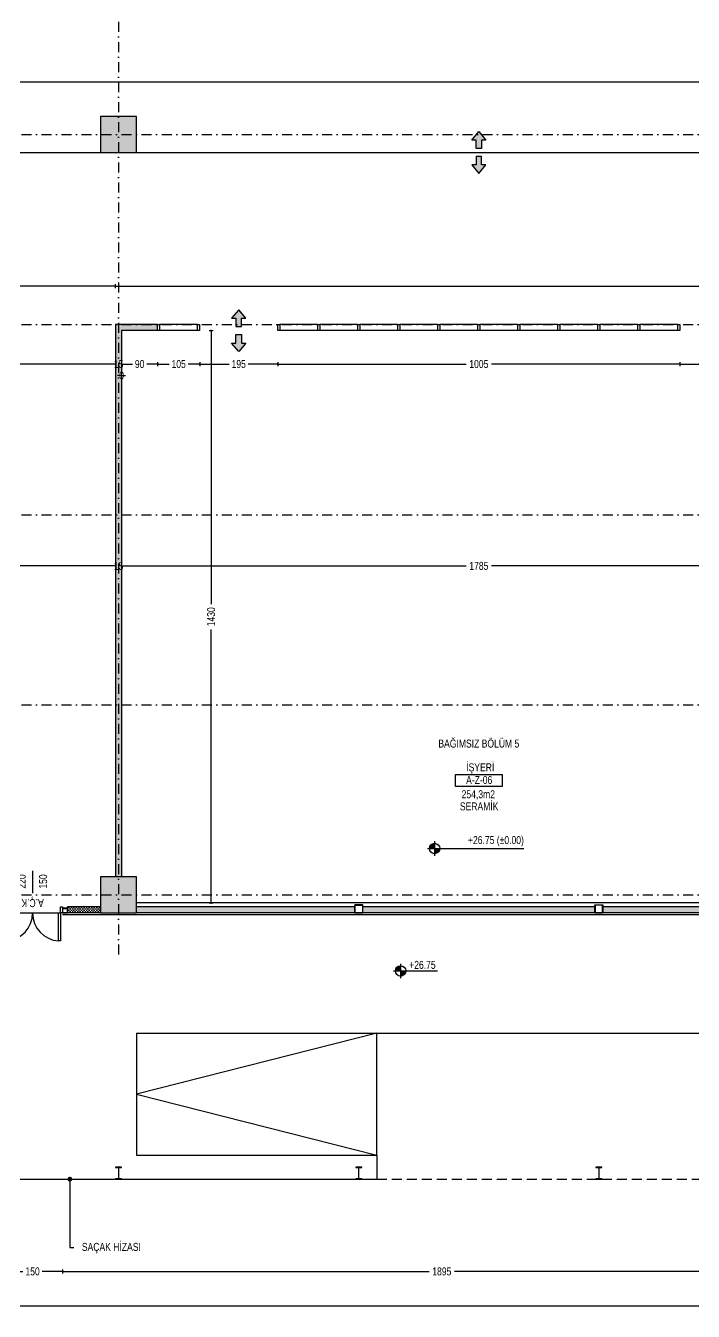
# Model space of a CAD drawing. Header units: centimetres. Extents: x 26569 to 160723, y -3143 to 14565.
# Drawn here: x 57847 to 59515, y 523 to 3735 of the extents above; entities that cross this region are included whole.
import ezdxf
from ezdxf import colors
from ezdxf.entities.mleader import LeaderData, LeaderLine
from ezdxf.enums import TextEntityAlignment as Align
from ezdxf.math import Vec2, Vec3

# ---------------------------------------------------------------- set-up
doc = ezdxf.new("R2010")
doc.units = ezdxf.units.CM
doc.header["$LTSCALE"] = 100
doc.linetypes.add('DASHDOT2', pattern=[0.5, 0.25, -0.125, 0, -0.125])
doc.linetypes.add('HIDDEN2', pattern=[0.1875, 0.125, -0.0625])
for name, color, linetype in [('A-ANNO-DIMS', 187, 'Continuous'), ('A-ANNO-GRID', 155, 'DASHDOT2'), ('A-ANNO-IDEN', 50, 'Continuous'), ('A-ANNO-TEXT', 50, 'Continuous'), ('A-DOOR', 193, 'Continuous'), ('A-ELEV-01', 255, 'Continuous'), ('A-GLAZ-FRME', 12, 'Continuous'), ('A-GLAZ-FULL', 130, 'Continuous'), ('A-GLAZ-SILL', 8, 'Continuous'), ('A-WALL', 134, 'Continuous'), ('A-WALL-HTCH', 8, 'Continuous'), ('A-WALL-INSL', 249, 'Continuous'), ('A-WALL-PLST', 129, 'Continuous'), ('S-CONC', 5, 'Continuous'), ('S-HTCH', 8, 'Continuous'), ('S-STEL', 3, 'Continuous')]:
    doc.layers.add(name, color=color, linetype=linetype)
doc.styles.add('Fields_100', font='act_simplex.shx', dxfattribs={"width": 0.8, "height": 20})
doc.linetypes.add('BATTING', pattern='A,0.00254,-2.54,[134,ltypeshp.shx,S=2.54,R=0,X=-2.54,Y=0],-5.08,[134,ltypeshp.shx,S=2.54,R=180,X=2.54,Y=0],-2.54', length=10.16254)
doc.dimstyles.new('FIELDS_100', dxfattribs={"dimscale": 0, "dimtxt": 20, "dimasz": 5, "dimexe": 5, "dimexo": 5, "dimgap": 5, "dimtad": 0, "dimdec": 0, "dimzin": 0, "dimdsep": 46, "dimtxsty": 'Fields_100', "dimblk": 'DOT', "dimcen": 0.09, "dimclrt": 50, "dimadec": 0, "dimazin": 0, "dimtfac": 1, "dimtdec": 0, "dimtix": 1, "dimtofl": 0, "dimtmove": 1, "dimatfit": 3, "dimfxl": 5, "dimfxlon": 1, "dimtolj": 1, "dimtzin": 0, "dimarcsym": 0})

# ---------------------------------------------------------------- blocks, each defined once
blk = doc.blocks.new('Mahal kutusu_100')
at = {"color": 0}
blk.add_lwpolyline([(-58, 30), (58, 30), (58, 0), (-58, 0)], close=True, dxfattribs=at)
at = {"color": 0, "style": 'Fields_100', "width": 0.8}
for tag, p in [('MAHAL', (3.6, 37.9)), ('KOD', (0.9, 6.2)), ('ALAN', (-1.3, -29.4)), ('KAPLAMA', (0.8, -59.7))]:
    blk.add_attdef(tag, text='', height=20, dxfattribs=at).set_placement(p, align=Align.CENTER)
blk = doc.blocks.new('_Dot')
at = {"color": 0, "linetype": 'ByBlock', "lineweight": -2}
blk.add_line((-0.5, 0), (-1, 0), dxfattribs=at)
at = {"color": 0, "linetype": 'ByBlock', "const_width": 0.5}
blk.add_lwpolyline([(-0.25, 0, 1), (0.25, 0, 1)], format="xyb", close=True, dxfattribs=at)
blk = doc.blocks.new('*D383')
at = {"layer": 'A-ANNO-DIMS', "color": 0, "lineweight": -2, "transparency": 16777216}
for p, q in [((58082, 2861.3), (58077, 2861.3)), ((58087, 2866.3), (58087, 2856.3)), ((58087, 2866.3), (58087, 2856.3)), ((58092, 2861.3), (58097, 2861.3))]:
    blk.add_line(p, q, dxfattribs=at)
at = {"layer": 'DEFPOINTS', "color": 0, "transparency": 16777216}
for p in [(58087, 2973.6), (58087, 2973.6), (58087, 2861.3)]:
    blk.add_point(p, dxfattribs=at)
at = {"layer": 'A-ANNO-DIMS', "color": 0, "lineweight": -2, "transparency": 16777216, "xscale": 5, "yscale": 5, "zscale": 5}
blk.add_blockref('_Dot', (58087, 2861.3), dxfattribs=at)
at = {"layer": 'A-ANNO-DIMS', "color": 0, "lineweight": -2, "transparency": 16777216, "xscale": 5, "yscale": 5, "zscale": 5, "rotation": 180}
blk.add_blockref('_Dot', (58087, 2861.3), dxfattribs=at)
at = {"layer": 'A-ANNO-DIMS', "color": 50, "transparency": 16777216, "insert": (58087, 2861.3), "char_height": 20, "attachment_point": 5, "style": 'Fields_100'}
blk.add_mtext('\\A1;0', dxfattribs=at)
blk = doc.blocks.new('*D144')
at = {"layer": 'A-ANNO-DIMS', "color": 0, "lineweight": -2, "transparency": 16777216}
for p, q in [((58305.6, 2973.6), (58315.6, 2973.6)), ((58310.6, 2968.6), (58310.6, 2290.3)), ((58310.6, 1548.6), (58310.6, 2226.9)), ((58305.6, 1543.6), (58315.6, 1543.6))]:
    blk.add_line(p, q, dxfattribs=at)
at = {"layer": 'DEFPOINTS', "color": 0, "transparency": 16777216}
for p in [(58087, 2973.6), (58310.6, 2973.6), (58087, 1543.6)]:
    blk.add_point(p, dxfattribs=at)
at = {"layer": 'A-ANNO-DIMS', "color": 0, "lineweight": -2, "transparency": 16777216, "xscale": 5, "yscale": 5, "zscale": 5}
for p, rotation in [((58310.6, 2973.6), 90), ((58310.6, 1543.6), 270)]:
    blk.add_blockref('_Dot', p, dxfattribs=dict(at, rotation=rotation))
at = {"layer": 'A-ANNO-DIMS', "color": 50, "transparency": 16777216, "insert": (58310.6, 2258.6), "char_height": 20, "attachment_point": 5, "rotation": 90, "style": 'Fields_100'}
blk.add_mtext('\\A1;1430', dxfattribs=at)
blk = doc.blocks.new('*D132')
at = {"layer": 'A-ANNO-DIMS', "color": 0, "lineweight": -2, "transparency": 16777216}
for p, q in [((56287, 3079.9), (56287, 3089.9)), ((56292, 3084.9), (57147.8, 3084.9)), ((58067, 3084.9), (57211.1, 3084.9)), ((58072, 3079.9), (58072, 3089.9))]:
    blk.add_line(p, q, dxfattribs=at)
at = {"layer": 'DEFPOINTS', "color": 0, "transparency": 16777216}
for p in [(58072, 3084.9), (56287, 2988.6), (58072, 2988.6)]:
    blk.add_point(p, dxfattribs=at)
at = {"layer": 'A-ANNO-DIMS', "color": 0, "lineweight": -2, "transparency": 16777216, "xscale": 5, "yscale": 5, "zscale": 5, "rotation": 180}
blk.add_blockref('_Dot', (56287, 3084.9), dxfattribs=at)
at = {"layer": 'A-ANNO-DIMS', "color": 0, "lineweight": -2, "transparency": 16777216, "xscale": 5, "yscale": 5, "zscale": 5}
blk.add_blockref('_Dot', (58072, 3084.9), dxfattribs=at)
at = {"layer": 'A-ANNO-DIMS', "color": 50, "transparency": 16777216, "insert": (57179.5, 3084.9), "char_height": 20, "attachment_point": 5, "style": 'Fields_100'}
blk.add_mtext('\\A1;1785', dxfattribs=at)
blk = doc.blocks.new('*D374')
at = {"layer": 'A-ANNO-DIMS', "color": 0, "lineweight": -2, "transparency": 16777216}
for p, q in [((58072, 3079.9), (58072, 3089.9)), ((58077, 3084.9), (64346.4, 3084.9)), ((70694.5, 3084.9), (64425, 3084.9)), ((70699.5, 3079.9), (70699.5, 3089.9))]:
    blk.add_line(p, q, dxfattribs=at)
at = {"layer": 'DEFPOINTS', "color": 0, "transparency": 16777216}
for p in [(70699.5, 3084.9), (58072, 2988.6), (70699.5, 2988.6)]:
    blk.add_point(p, dxfattribs=at)
at = {"layer": 'A-ANNO-DIMS', "color": 0, "lineweight": -2, "transparency": 16777216, "xscale": 5, "yscale": 5, "zscale": 5, "rotation": 180}
blk.add_blockref('_Dot', (58072, 3084.9), dxfattribs=at)
at = {"layer": 'A-ANNO-DIMS', "color": 0, "lineweight": -2, "transparency": 16777216, "xscale": 5, "yscale": 5, "zscale": 5}
blk.add_blockref('_Dot', (70699.5, 3084.9), dxfattribs=at)
at = {"layer": 'A-ANNO-DIMS', "color": 50, "transparency": 16777216, "insert": (64385.7, 3084.9), "char_height": 20, "attachment_point": 5, "style": 'Fields_100'}
blk.add_mtext('\\A1;12628', dxfattribs=at)
blk = doc.blocks.new('Kot_plan')
h = blk.add_hatch(color=0)
h.paths.add_polyline_path([(0, 13, 0.414214), (-13, 0), (0, 0)])
h.paths.add_polyline_path([(13, 0), (0, 0), (0, -13, 0.414214)])
at = {"color": 0}
for p, q in [((-18, 0), (92, 0)), ((0, 18), (0, -18))]:
    blk.add_line(p, q, dxfattribs=at)
blk.add_circle((0, 0), 13, dxfattribs=at)
at = {"color": 0, "style": 'Fields_100', "width": 0.8}
blk.add_attdef('BITMISKOT', (21.6, 5), '', height=20, dxfattribs=at)
blk.add_attdef('KABAKOT', text='', height=20, dxfattribs=at).set_placement((21.6, -5), align=Align.TOP_LEFT)
blk = doc.blocks.new('KAPI 150')
at = {"layer": 'A-DOOR'}
blk.add_line((145, 15), (5, 15), dxfattribs=at)
for points in [[(5, 15), (5, 85), (10, 85), (10, 15)], [(145, 15), (145, 85), (140, 85), (140, 15)]]:
    blk.add_lwpolyline(points, dxfattribs=at)
for points in [[(5, 0), (0, 0), (0, 15), (5, 15)], [(150, 0), (145, 0), (145, 15), (150, 15)]]:
    blk.add_lwpolyline(points, close=True, dxfattribs=at)
for centre, start, end in [((5, 15), 0, 85.904), ((145, 15), 94.096, 180)]:
    blk.add_arc(centre, 70, start, end, dxfattribs=at)
blk = doc.blocks.new('AÇK_01')
at = {"color": 0}
blk.add_lwpolyline([(28, 0), (-28, 0)], dxfattribs=at)
at = {"color": 0, "style": 'Fields_100', "width": 0.8}
blk.add_attdef('A.Ç.K.01', text='', height=20, rotation=90, dxfattribs=at).set_placement((-53, 0), align=Align.MIDDLE_CENTER)
for tag, p in [('W', (1, 17.2)), ('H', (1, -36.3))]:
    blk.add_attdef(tag, text='', height=20, dxfattribs=at).set_placement(p, align=Align.CENTER)
blk = doc.blocks.new('*D86')
at = {"layer": 'A-ANNO-DIMS', "color": 0, "lineweight": -2, "transparency": 16777216}
for p, q in [((56287, 2390.7), (56287, 2380.7)), ((56292, 2385.7), (57147.8, 2385.7)), ((58067, 2385.7), (57211.1, 2385.7)), ((58072, 2390.7), (58072, 2380.7))]:
    blk.add_line(p, q, dxfattribs=at)
at = {"layer": 'DEFPOINTS', "color": 0, "transparency": 16777216}
for p in [(56287, 2988.6), (58072, 2988.6), (58072, 2385.7)]:
    blk.add_point(p, dxfattribs=at)
at = {"layer": 'A-ANNO-DIMS', "color": 0, "lineweight": -2, "transparency": 16777216, "xscale": 5, "yscale": 5, "zscale": 5, "rotation": 180}
blk.add_blockref('_Dot', (56287, 2385.7), dxfattribs=at)
at = {"layer": 'A-ANNO-DIMS', "color": 0, "lineweight": -2, "transparency": 16777216, "xscale": 5, "yscale": 5, "zscale": 5}
blk.add_blockref('_Dot', (58072, 2385.7), dxfattribs=at)
at = {"layer": 'A-ANNO-DIMS', "color": 50, "transparency": 16777216, "insert": (57179.5, 2385.7), "char_height": 20, "attachment_point": 5, "style": 'Fields_100'}
blk.add_mtext('\\A1;1785', dxfattribs=at)
blk = doc.blocks.new('*D87')
at = {"layer": 'A-ANNO-DIMS', "color": 0, "lineweight": -2, "transparency": 16777216}
for p, q in [((58067, 2385.7), (58062, 2385.7)), ((58072, 2390.7), (58072, 2380.7)), ((58087, 2390.7), (58087, 2380.7)), ((58092, 2385.7), (58097, 2385.7))]:
    blk.add_line(p, q, dxfattribs=at)
at = {"layer": 'DEFPOINTS', "color": 0, "transparency": 16777216}
for p in [(58072, 2988.6), (58087, 2973.6), (58087, 2385.7)]:
    blk.add_point(p, dxfattribs=at)
at = {"layer": 'A-ANNO-DIMS', "color": 0, "lineweight": -2, "transparency": 16777216, "xscale": 5, "yscale": 5, "zscale": 5}
blk.add_blockref('_Dot', (58072, 2385.7), dxfattribs=at)
at = {"layer": 'A-ANNO-DIMS', "color": 0, "lineweight": -2, "transparency": 16777216, "xscale": 5, "yscale": 5, "zscale": 5, "rotation": 180}
blk.add_blockref('_Dot', (58087, 2385.7), dxfattribs=at)
at = {"layer": 'A-ANNO-DIMS', "color": 50, "transparency": 16777216, "insert": (58079.5, 2385.7), "char_height": 20, "attachment_point": 5, "style": 'Fields_100'}
blk.add_mtext('\\A1;15', dxfattribs=at)
blk = doc.blocks.new('*D88')
at = {"layer": 'A-ANNO-DIMS', "color": 0, "lineweight": -2, "transparency": 16777216}
for p, q in [((58087, 2390.7), (58087, 2380.7)), ((58092, 2385.7), (58947.8, 2385.7)), ((59867, 2385.7), (59011.1, 2385.7)), ((59872, 2390.7), (59872, 2380.7))]:
    blk.add_line(p, q, dxfattribs=at)
at = {"layer": 'DEFPOINTS', "color": 0, "transparency": 16777216}
for p in [(58087, 2973.6), (59872, 2528.6), (59872, 2385.7)]:
    blk.add_point(p, dxfattribs=at)
at = {"layer": 'A-ANNO-DIMS', "color": 0, "lineweight": -2, "transparency": 16777216, "xscale": 5, "yscale": 5, "zscale": 5, "rotation": 180}
blk.add_blockref('_Dot', (58087, 2385.7), dxfattribs=at)
at = {"layer": 'A-ANNO-DIMS', "color": 0, "lineweight": -2, "transparency": 16777216, "xscale": 5, "yscale": 5, "zscale": 5}
blk.add_blockref('_Dot', (59872, 2385.7), dxfattribs=at)
at = {"layer": 'A-ANNO-DIMS', "color": 50, "transparency": 16777216, "insert": (58979.5, 2385.7), "char_height": 20, "attachment_point": 5, "style": 'Fields_100'}
blk.add_mtext('\\A1;1785', dxfattribs=at)
blk = doc.blocks.new('*D74')
at = {"layer": 'A-ANNO-DIMS', "color": 0, "lineweight": -2, "transparency": 16777216}
for p, q in [((56287, 2895), (56287, 2885)), ((58072, 2895), (58072, 2885)), ((56292, 2890), (57147.8, 2890)), ((58067, 2890), (57211.1, 2890))]:
    blk.add_line(p, q, dxfattribs=at)
at = {"layer": 'DEFPOINTS', "color": 0, "transparency": 16777216}
for p in [(56287, 2988.6), (58072, 2988.6), (58072, 2890)]:
    blk.add_point(p, dxfattribs=at)
at = {"layer": 'A-ANNO-DIMS', "color": 0, "lineweight": -2, "transparency": 16777216, "xscale": 5, "yscale": 5, "zscale": 5, "rotation": 180}
blk.add_blockref('_Dot', (56287, 2890), dxfattribs=at)
at = {"layer": 'A-ANNO-DIMS', "color": 0, "lineweight": -2, "transparency": 16777216, "xscale": 5, "yscale": 5, "zscale": 5}
blk.add_blockref('_Dot', (58072, 2890), dxfattribs=at)
at = {"layer": 'A-ANNO-DIMS', "color": 50, "transparency": 16777216, "insert": (57179.5, 2890), "char_height": 20, "attachment_point": 5, "style": 'Fields_100'}
blk.add_mtext('\\A1;1785', dxfattribs=at)
blk = doc.blocks.new('*D75')
at = {"layer": 'A-ANNO-DIMS', "color": 0, "lineweight": -2, "transparency": 16777216}
for p, q in [((58072, 2895), (58072, 2885)), ((58087, 2895), (58087, 2885)), ((58067, 2890), (58062, 2890)), ((58092, 2890), (58097, 2890))]:
    blk.add_line(p, q, dxfattribs=at)
at = {"layer": 'DEFPOINTS', "color": 0, "transparency": 16777216}
for p in [(58072, 2988.6), (58087, 2973.6), (58087, 2890)]:
    blk.add_point(p, dxfattribs=at)
at = {"layer": 'A-ANNO-DIMS', "color": 0, "lineweight": -2, "transparency": 16777216, "xscale": 5, "yscale": 5, "zscale": 5}
blk.add_blockref('_Dot', (58072, 2890), dxfattribs=at)
at = {"layer": 'A-ANNO-DIMS', "color": 0, "lineweight": -2, "transparency": 16777216, "xscale": 5, "yscale": 5, "zscale": 5, "rotation": 180}
blk.add_blockref('_Dot', (58087, 2890), dxfattribs=at)
at = {"layer": 'A-ANNO-DIMS', "color": 50, "transparency": 16777216, "insert": (58079.5, 2890), "char_height": 20, "attachment_point": 5, "style": 'Fields_100'}
blk.add_mtext('\\A1;15', dxfattribs=at)
blk = doc.blocks.new('*D241')
at = {"layer": 'A-ANNO-DIMS', "color": 0, "lineweight": -2, "transparency": 16777216}
for p, q in [((58087, 2895), (58087, 2885)), ((58177, 2895), (58177, 2885)), ((58092, 2890), (58114, 2890)), ((58172, 2890), (58149.9, 2890))]:
    blk.add_line(p, q, dxfattribs=at)
at = {"layer": 'DEFPOINTS', "color": 0, "transparency": 16777216}
for p in [(58087, 2973.6), (58177, 2973.6), (58177, 2890)]:
    blk.add_point(p, dxfattribs=at)
at = {"layer": 'A-ANNO-DIMS', "color": 0, "lineweight": -2, "transparency": 16777216, "xscale": 5, "yscale": 5, "zscale": 5, "rotation": 180}
blk.add_blockref('_Dot', (58087, 2890), dxfattribs=at)
at = {"layer": 'A-ANNO-DIMS', "color": 0, "lineweight": -2, "transparency": 16777216, "xscale": 5, "yscale": 5, "zscale": 5}
blk.add_blockref('_Dot', (58177, 2890), dxfattribs=at)
at = {"layer": 'A-ANNO-DIMS', "color": 50, "transparency": 16777216, "insert": (58132, 2890), "char_height": 20, "attachment_point": 5, "style": 'Fields_100'}
blk.add_mtext('\\A1;90', dxfattribs=at)
blk = doc.blocks.new('*D242')
at = {"layer": 'A-ANNO-DIMS', "color": 0, "lineweight": -2, "transparency": 16777216}
for p, q in [((58177, 2895), (58177, 2885)), ((58282, 2895), (58282, 2885)), ((58182, 2890), (58205.4, 2890)), ((58277, 2890), (58253.5, 2890))]:
    blk.add_line(p, q, dxfattribs=at)
at = {"layer": 'DEFPOINTS', "color": 0, "transparency": 16777216}
for p in [(58177, 2973.6), (58282, 2973.6), (58282, 2890)]:
    blk.add_point(p, dxfattribs=at)
at = {"layer": 'A-ANNO-DIMS', "color": 0, "lineweight": -2, "transparency": 16777216, "xscale": 5, "yscale": 5, "zscale": 5, "rotation": 180}
blk.add_blockref('_Dot', (58177, 2890), dxfattribs=at)
at = {"layer": 'A-ANNO-DIMS', "color": 0, "lineweight": -2, "transparency": 16777216, "xscale": 5, "yscale": 5, "zscale": 5}
blk.add_blockref('_Dot', (58282, 2890), dxfattribs=at)
at = {"layer": 'A-ANNO-DIMS', "color": 50, "transparency": 16777216, "insert": (58229.5, 2890), "char_height": 20, "attachment_point": 5, "style": 'Fields_100'}
blk.add_mtext('\\A1;105', dxfattribs=at)
blk = doc.blocks.new('*D243')
at = {"layer": 'A-ANNO-DIMS', "color": 0, "lineweight": -2, "transparency": 16777216}
for p, q in [((58282, 2895), (58282, 2885)), ((58477, 2895), (58477, 2885)), ((58287, 2890), (58355.4, 2890)), ((58472, 2890), (58403.5, 2890))]:
    blk.add_line(p, q, dxfattribs=at)
at = {"layer": 'DEFPOINTS', "color": 0, "transparency": 16777216}
for p in [(58282, 2973.6), (58477, 2973.6), (58477, 2890)]:
    blk.add_point(p, dxfattribs=at)
at = {"layer": 'A-ANNO-DIMS', "color": 0, "lineweight": -2, "transparency": 16777216, "xscale": 5, "yscale": 5, "zscale": 5, "rotation": 180}
blk.add_blockref('_Dot', (58282, 2890), dxfattribs=at)
at = {"layer": 'A-ANNO-DIMS', "color": 0, "lineweight": -2, "transparency": 16777216, "xscale": 5, "yscale": 5, "zscale": 5}
blk.add_blockref('_Dot', (58477, 2890), dxfattribs=at)
at = {"layer": 'A-ANNO-DIMS', "color": 50, "transparency": 16777216, "insert": (58379.5, 2890), "char_height": 20, "attachment_point": 5, "style": 'Fields_100'}
blk.add_mtext('\\A1;195', dxfattribs=at)
blk = doc.blocks.new('*D244')
at = {"layer": 'A-ANNO-DIMS', "color": 0, "lineweight": -2, "transparency": 16777216}
for p, q in [((58477, 2895), (58477, 2885)), ((59482, 2895), (59482, 2885)), ((58482, 2890), (58947.8, 2890)), ((59477, 2890), (59011.1, 2890))]:
    blk.add_line(p, q, dxfattribs=at)
at = {"layer": 'DEFPOINTS', "color": 0, "transparency": 16777216}
for p in [(58477, 2973.6), (59482, 2973.6), (59482, 2890)]:
    blk.add_point(p, dxfattribs=at)
at = {"layer": 'A-ANNO-DIMS', "color": 0, "lineweight": -2, "transparency": 16777216, "xscale": 5, "yscale": 5, "zscale": 5, "rotation": 180}
blk.add_blockref('_Dot', (58477, 2890), dxfattribs=at)
at = {"layer": 'A-ANNO-DIMS', "color": 0, "lineweight": -2, "transparency": 16777216, "xscale": 5, "yscale": 5, "zscale": 5}
blk.add_blockref('_Dot', (59482, 2890), dxfattribs=at)
at = {"layer": 'A-ANNO-DIMS', "color": 50, "transparency": 16777216, "insert": (58979.5, 2890), "char_height": 20, "attachment_point": 5, "style": 'Fields_100'}
blk.add_mtext('\\A1;1005', dxfattribs=at)
blk = doc.blocks.new('*D245')
at = {"layer": 'A-ANNO-DIMS', "color": 0, "lineweight": -2, "transparency": 16777216}
for p, q in [((59482, 2895), (59482, 2885)), ((59677, 2895), (59677, 2885)), ((59487, 2890), (59555.4, 2890)), ((59672, 2890), (59603.5, 2890))]:
    blk.add_line(p, q, dxfattribs=at)
at = {"layer": 'DEFPOINTS', "color": 0, "transparency": 16777216}
for p in [(59482, 2973.6), (59677, 2973.6), (59677, 2890)]:
    blk.add_point(p, dxfattribs=at)
at = {"layer": 'A-ANNO-DIMS', "color": 0, "lineweight": -2, "transparency": 16777216, "xscale": 5, "yscale": 5, "zscale": 5, "rotation": 180}
blk.add_blockref('_Dot', (59482, 2890), dxfattribs=at)
at = {"layer": 'A-ANNO-DIMS', "color": 0, "lineweight": -2, "transparency": 16777216, "xscale": 5, "yscale": 5, "zscale": 5}
blk.add_blockref('_Dot', (59677, 2890), dxfattribs=at)
at = {"layer": 'A-ANNO-DIMS', "color": 50, "transparency": 16777216, "insert": (59579.5, 2890), "char_height": 20, "attachment_point": 5, "style": 'Fields_100'}
blk.add_mtext('\\A1;195', dxfattribs=at)
blk = doc.blocks.new('*D409')
at = {"layer": 'A-ANNO-DIMS', "color": 0, "lineweight": -2, "transparency": 16777216}
for p, q in [((52634.5, 3590.2), (52634.5, 3600.2)), ((70724.5, 3590.2), (70724.5, 3600.2)), ((52639.5, 3595.2), (61640.2, 3595.2)), ((70719.5, 3595.2), (61718.8, 3595.2))]:
    blk.add_line(p, q, dxfattribs=at)
at = {"layer": 'DEFPOINTS', "color": 0, "transparency": 16777216}
for p in [(70724.5, 3595.2), (52634.5, 3418.6), (70724.5, 3418.6)]:
    blk.add_point(p, dxfattribs=at)
at = {"layer": 'A-ANNO-DIMS', "color": 0, "lineweight": -2, "transparency": 16777216, "xscale": 5, "yscale": 5, "zscale": 5, "rotation": 180}
blk.add_blockref('_Dot', (52634.5, 3595.2), dxfattribs=at)
at = {"layer": 'A-ANNO-DIMS', "color": 0, "lineweight": -2, "transparency": 16777216, "xscale": 5, "yscale": 5, "zscale": 5}
blk.add_blockref('_Dot', (70724.5, 3595.2), dxfattribs=at)
at = {"layer": 'A-ANNO-DIMS', "color": 50, "transparency": 16777216, "insert": (61679.5, 3595.2), "char_height": 20, "attachment_point": 5, "style": 'Fields_100'}
blk.add_mtext('\\A1;18090', dxfattribs=at)
blk = doc.blocks.new('300')
blk.add_lwpolyline([(0, 0), (150, 0), (150, 10.7), (93.55, 10.7, -0.41421356), (78.55, 25.7), (78.55, 274.3, -0.41421356), (93.55, 289.3), (150, 289.3), (150, 300), (0, 300), (0, 289.3), (56.45, 289.3, -0.41421356), (71.45, 274.3), (71.45, 25.7, -0.41421356), (56.45, 10.7), (0, 10.7)], format="xyb", close=True)
blk = doc.blocks.new('*D860')
at = {"layer": 'A-ANNO-DIMS', "color": 0, "lineweight": -2, "transparency": 16777216}
for p, q in [((57789.5, 628), (57789.5, 618)), ((57794.5, 623), (57840.4, 623)), ((57934.5, 623), (57888.5, 623)), ((57939.5, 628), (57939.5, 618))]:
    blk.add_line(p, q, dxfattribs=at)
at = {"layer": 'DEFPOINTS', "color": 0, "transparency": 16777216}
for p in [(57789.5, 1518.6), (57939.5, 1518.6), (57939.5, 623)]:
    blk.add_point(p, dxfattribs=at)
at = {"layer": 'A-ANNO-DIMS', "color": 0, "lineweight": -2, "transparency": 16777216, "xscale": 5, "yscale": 5, "zscale": 5, "rotation": 180}
blk.add_blockref('_Dot', (57789.5, 623), dxfattribs=at)
at = {"layer": 'A-ANNO-DIMS', "color": 0, "lineweight": -2, "transparency": 16777216, "xscale": 5, "yscale": 5, "zscale": 5}
blk.add_blockref('_Dot', (57939.5, 623), dxfattribs=at)
at = {"layer": 'A-ANNO-DIMS', "color": 50, "transparency": 16777216, "insert": (57864.5, 623), "char_height": 20, "attachment_point": 5, "style": 'Fields_100'}
blk.add_mtext('\\A1;150', dxfattribs=at)
blk = doc.blocks.new('*D861')
at = {"layer": 'A-ANNO-DIMS', "color": 0, "lineweight": -2, "transparency": 16777216}
for p, q in [((57939.5, 628), (57939.5, 618)), ((57944.5, 623), (58855.3, 623)), ((59829.5, 623), (58918.6, 623)), ((59834.5, 628), (59834.5, 618))]:
    blk.add_line(p, q, dxfattribs=at)
at = {"layer": 'DEFPOINTS', "color": 0, "transparency": 16777216}
for p in [(57939.5, 1518.6), (59834.5, 1518.6), (59834.5, 623)]:
    blk.add_point(p, dxfattribs=at)
at = {"layer": 'A-ANNO-DIMS', "color": 0, "lineweight": -2, "transparency": 16777216, "xscale": 5, "yscale": 5, "zscale": 5, "rotation": 180}
blk.add_blockref('_Dot', (57939.5, 623), dxfattribs=at)
at = {"layer": 'A-ANNO-DIMS', "color": 0, "lineweight": -2, "transparency": 16777216, "xscale": 5, "yscale": 5, "zscale": 5}
blk.add_blockref('_Dot', (59834.5, 623), dxfattribs=at)
at = {"layer": 'A-ANNO-DIMS', "color": 50, "transparency": 16777216, "insert": (58887, 623), "char_height": 20, "attachment_point": 5, "style": 'Fields_100'}
blk.add_mtext('\\A1;1895', dxfattribs=at)
blk = doc.blocks.new('*D878')
at = {"layer": 'A-ANNO-DIMS', "color": 0, "lineweight": -2, "transparency": 16777216}
for p, q in [((54472, 541.6), (54472, 531.6)), ((54477, 536.6), (57147.8, 536.6)), ((59882, 536.6), (57211.1, 536.6)), ((59887, 541.6), (59887, 531.6))]:
    blk.add_line(p, q, dxfattribs=at)
at = {"layer": 'DEFPOINTS', "color": 0, "transparency": 16777216}
for p in [(54472, 853.6, 0), (59887, 853.6, 0), (59887, 536.6)]:
    blk.add_point(p, dxfattribs=at)
at = {"layer": 'A-ANNO-DIMS', "color": 0, "lineweight": -2, "transparency": 16777216, "xscale": 5, "yscale": 5, "zscale": 5, "rotation": 180}
blk.add_blockref('_Dot', (54472, 536.6), dxfattribs=at)
at = {"layer": 'A-ANNO-DIMS', "color": 0, "lineweight": -2, "transparency": 16777216, "xscale": 5, "yscale": 5, "zscale": 5}
blk.add_blockref('_Dot', (59887, 536.6), dxfattribs=at)
at = {"layer": 'A-ANNO-DIMS', "color": 50, "transparency": 16777216, "insert": (57179.5, 536.6), "char_height": 20, "attachment_point": 5, "style": 'Fields_100'}
blk.add_mtext('\\A1;5415', dxfattribs=at)

msp = doc.modelspace()

# ---------------------------------------------------------------- hatches: boundary and pattern name
at = {"layer": 'A-ANNO-DIMS'}
h = msp.add_hatch(color=256, dxfattribs=at)
h.paths.add_polyline_path([(58869.02, 1692.72, 0.4142136), (58856.02, 1679.72), (58869.02, 1679.72)])
h.paths.add_polyline_path([(58882.02, 1679.72), (58869.02, 1679.72), (58869.02, 1666.72, 0.4142136)])
at = {"layer": 'A-ANNO-TEXT'}
h = msp.add_hatch(color=256, dxfattribs=at)
h.dxf.hatch_style = 1
h.paths.add_polyline_path([(58979.48, 3470.89), (58997.18, 3449.74), (58986.21, 3449.74), (58986.21, 3428.59), (58972.74, 3428.59), (58972.74, 3449.74), (58961.77, 3449.74)])
h = msp.add_hatch(color=256, dxfattribs=at)
h.dxf.hatch_style = 1
h.paths.add_polyline_path([(58979.48, 3366.29), (58997.18, 3387.44), (58986.21, 3387.44), (58986.21, 3408.59), (58972.74, 3408.59), (58972.74, 3387.44), (58961.77, 3387.44)])
h = msp.add_hatch(color=256, dxfattribs=at)
h.dxf.hatch_style = 1
h.paths.add_polyline_path([(58379.48, 3025.89), (58361.77, 3004.74), (58372.74, 3004.74), (58372.74, 2983.59), (58386.21, 2983.59), (58386.21, 3004.74), (58397.18, 3004.74)])
h = msp.add_hatch(color=256, dxfattribs=at)
h.dxf.hatch_style = 1
h.paths.add_polyline_path([(58379.48, 2921.29), (58361.77, 2942.44), (58372.74, 2942.44), (58372.74, 2963.59), (58386.21, 2963.59), (58386.21, 2942.44), (58397.18, 2942.44)])
at = {"layer": 'A-WALL-HTCH'}
h = msp.add_hatch(dxfattribs=at)
h.set_pattern_fill('DASH', color=256)
h.set_pattern_definition([(0, (47544.2896, 54361.0323), (3.175, 3.175), [3.175, -3.175])])
h.paths.add_polyline_path([(58176.98, 2988.59), (58071.98, 2988.59), (58071.98, 1608.59), (58086.98, 1608.59), (58086.98, 2973.59), (58176.98, 2973.59)])
h = msp.add_hatch(dxfattribs=at)
h.set_pattern_fill('DASH', color=256)
h.set_pattern_definition([(0, (47244.2896, 54361.0323), (3.175, 3.175), [3.175, -3.175])])
h.paths.add_polyline_path([(58034.48, 1533.59), (57951.48, 1533.59), (57951.48, 1518.59), (58034.48, 1518.59)])
h = msp.add_hatch(dxfattribs=at)
h.set_pattern_fill('DASH', color=256)
h.set_pattern_definition([(0, (49044.2896, 54361.0323), (3.175, 3.175), [3.175, -3.175])])
h.paths.add_polyline_path([(58669.48, 1518.59), (58669.48, 1533.59), (58124.48, 1533.59), (58124.48, 1518.59)])
h.paths.add_polyline_path([(59269.48, 1518.59), (59269.48, 1533.59), (58689.48, 1533.59), (58689.48, 1518.59)])
h.paths.add_polyline_path([(59289.48, 1533.59), (59289.48, 1518.59), (59834.48, 1518.59), (59834.48, 1533.59)])
at = {"layer": 'S-HTCH'}
h = msp.add_hatch(dxfattribs=at)
h.set_pattern_fill('ANSI33', color=256)
h.set_pattern_definition([(45, (47244.2896, 5721.5606), (-4.490128, 4.490128), []), (45, (47248.78, 5721.5606), (-4.490128, 4.490128), [3.175, -1.5875])])
h.paths.add_polyline_path([(63434.48, 1518.59), (63524.48, 1518.59), (63524.48, 1608.59), (63434.48, 1608.59)])
h.paths.add_polyline_path([(63434.48, 7218.59), (63524.48, 7218.59), (63524.48, 7308.59), (63434.48, 7308.59)])
h.paths.add_polyline_path([(61634.48, 1518.59), (61724.48, 1518.59), (61724.48, 1608.59), (61634.48, 1608.59)])
h.paths.add_polyline_path([(58034.48, 1518.59), (58124.48, 1518.59), (58124.48, 1608.59), (58034.48, 1608.59)])
h.paths.add_polyline_path([(61634.48, 7218.59), (61724.48, 7218.59), (61724.48, 7308.59), (61634.48, 7308.59)])
h.paths.add_polyline_path([(58034.48, 7218.59), (58124.48, 7218.59), (58124.48, 7308.59), (58034.48, 7308.59)])
h.paths.add_polyline_path([(63434.48, 3418.59), (63524.48, 3418.59), (63524.48, 3508.59), (63434.48, 3508.59)])
h.paths.add_polyline_path([(63434.48, 5318.59), (63524.48, 5318.59), (63524.48, 5408.59), (63434.48, 5408.59)])
h.paths.add_polyline_path([(61634.48, 3418.59), (61724.48, 3418.59), (61724.48, 3508.59), (61634.48, 3508.59)])
h.paths.add_polyline_path([(58034.48, 3418.59), (58124.48, 3418.59), (58124.48, 3508.59), (58034.48, 3508.59)])
h.paths.add_polyline_path([(61634.48, 5318.59), (61724.48, 5318.59), (61724.48, 5408.59), (61634.48, 5408.59)])
h.paths.add_polyline_path([(58034.48, 5318.59), (58124.48, 5318.59), (58124.48, 5408.59), (58034.48, 5408.59)])
h.paths.add_polyline_path([(68834.48, 3418.59), (68924.48, 3418.59), (68924.48, 3508.59), (68834.48, 3508.59)])
h.paths.add_polyline_path([(68834.48, 5318.59), (68924.48, 5318.59), (68924.48, 5408.59), (68834.48, 5408.59)])
h.paths.add_polyline_path([(67034.48, 3418.59), (67124.48, 3418.59), (67124.48, 3508.59), (67034.48, 3508.59)])
h.paths.add_polyline_path([(67034.48, 5318.59), (67124.48, 5318.59), (67124.48, 5408.59), (67034.48, 5408.59)])
h.paths.add_polyline_path([(65234.48, 3418.59), (65324.48, 3418.59), (65324.48, 3508.59), (65234.48, 3508.59)])
h.paths.add_polyline_path([(65234.48, 5318.59), (65324.48, 5318.59), (65324.48, 5408.59), (65234.48, 5408.59)])
h.paths.add_polyline_path([(61534.48, 3418.59), (61624.48, 3418.59), (61624.48, 3508.59), (61534.48, 3508.59)])
h.paths.add_polyline_path([(61534.48, 5318.59), (61624.48, 5318.59), (61624.48, 5408.59), (61534.48, 5408.59)])
h.paths.add_polyline_path([(59834.48, 3418.59), (59924.48, 3418.59), (59924.48, 3508.59), (59834.48, 3508.59)])
h.paths.add_polyline_path([(59834.48, 5318.59), (59924.48, 5318.59), (59924.48, 5408.59), (59834.48, 5408.59)])
h.paths.add_polyline_path([(56234.48, 3418.59), (56324.48, 3418.59), (56324.48, 3508.59), (56234.48, 3508.59)])
h.paths.add_polyline_path([(56234.48, 5318.59), (56324.48, 5318.59), (56324.48, 5408.59), (56234.48, 5408.59)])
h.paths.add_polyline_path([(54434.48, 3418.59), (54524.48, 3418.59), (54524.48, 3508.59), (54434.48, 3508.59)])
h.paths.add_polyline_path([(54434.48, 5318.59), (54524.48, 5318.59), (54524.48, 5408.59), (54434.48, 5408.59)])
h.paths.add_polyline_path([(52634.48, 3418.59), (52724.48, 3418.59), (52724.48, 3508.59), (52634.48, 3508.59)])
h.paths.add_polyline_path([(52634.48, 5318.59), (52724.48, 5318.59), (52724.48, 5408.59), (52634.48, 5408.59)])
h.paths.add_polyline_path([(70634.48, 5318.59), (70724.48, 5318.59), (70724.48, 5408.59), (70634.48, 5408.59)])
h.paths.add_polyline_path([(70634.48, 3418.59), (70724.48, 3418.59), (70724.48, 3508.59), (70634.48, 3508.59)])
h.paths.add_polyline_path([(70634.48, 1518.59), (70724.48, 1518.59), (70724.48, 1608.59), (70634.48, 1608.59)])
h.paths.add_polyline_path([(68834.48, 1518.59), (68924.48, 1518.59), (68924.48, 1608.59), (68834.48, 1608.59)])
h.paths.add_polyline_path([(67034.48, 1518.59), (67124.48, 1518.59), (67124.48, 1608.59), (67034.48, 1608.59)])
h.paths.add_polyline_path([(65234.48, 1518.59), (65324.48, 1518.59), (65324.48, 1608.59), (65234.48, 1608.59)])
h.paths.add_polyline_path([(61534.48, 1518.59), (61624.48, 1518.59), (61624.48, 1608.59), (61534.48, 1608.59)])
h.paths.add_polyline_path([(59834.48, 1518.59), (59924.48, 1518.59), (59924.48, 1608.59), (59834.48, 1608.59)])
h.paths.add_polyline_path([(56234.48, 1518.59), (56324.48, 1518.59), (56324.48, 1608.59), (56234.48, 1608.59)])
h.paths.add_polyline_path([(54434.48, 1518.59), (54524.48, 1518.59), (54524.48, 1608.59), (54434.48, 1608.59)])
h.paths.add_polyline_path([(52634.48, 1518.59), (52724.48, 1518.59), (52724.48, 1608.59), (52634.48, 1608.59)])
h.paths.add_polyline_path([(70634.48, 7218.59), (70724.48, 7218.59), (70724.48, 7308.59), (70634.48, 7308.59)])
h.paths.add_polyline_path([(68834.48, 7218.59), (68924.48, 7218.59), (68924.48, 7308.59), (68834.48, 7308.59)])
h.paths.add_polyline_path([(67034.48, 7218.59), (67124.48, 7218.59), (67124.48, 7308.59), (67034.48, 7308.59)])
h.paths.add_polyline_path([(65234.48, 7218.59), (65324.48, 7218.59), (65324.48, 7308.59), (65234.48, 7308.59)])
h.paths.add_polyline_path([(61534.48, 7218.59), (61624.48, 7218.59), (61624.48, 7308.59), (61534.48, 7308.59)])
h.paths.add_polyline_path([(59834.48, 7218.59), (59924.48, 7218.59), (59924.48, 7308.59), (59834.48, 7308.59)])
h.paths.add_polyline_path([(56234.48, 7218.59), (56324.48, 7218.59), (56324.48, 7308.59), (56234.48, 7308.59)])
h.paths.add_polyline_path([(54434.48, 7218.59), (54524.48, 7218.59), (54524.48, 7308.59), (54434.48, 7308.59)])
h.paths.add_polyline_path([(52634.48, 7218.59), (52724.48, 7218.59), (52724.48, 7308.59), (52634.48, 7308.59)])

# ---------------------------------------------------------------- linework, layer by layer
at = {"layer": 'A-ANNO-DIMS'}
for p, q in [((58851.02, 1679.72), (59092.02, 1679.72)), ((58869.02, 1697.72), (58869.02, 1661.72))]:
    msp.add_line(p, q, dxfattribs=at)
msp.add_circle((58869.02, 1679.72), 13, dxfattribs=at)
at = {"layer": 'A-ANNO-GRID'}
for p, q in [((58079.48, 8203.59), (58079.48, 1408.59)), ((49419.63, 3463.59), (71224.48, 3463.59)), ((49419.63, 2988.59), (71224.48, 2988.59)), ((49419.63, 2513.59), (71224.48, 2513.59)), ((49419.63, 2038.59), (71224.48, 2038.59)), ((49419.63, 1563.59), (71224.48, 1563.59))]:
    msp.add_line(p, q, dxfattribs=at)
at = {"layer": 'A-ANNO-TEXT'}
for points in [[(58979.48, 3470.89), (58997.18, 3449.74), (58986.21, 3449.74), (58986.21, 3428.59), (58972.74, 3428.59), (58972.74, 3449.74), (58961.77, 3449.74)], [(58979.48, 3366.29), (58997.18, 3387.44), (58986.21, 3387.44), (58986.21, 3408.59), (58972.74, 3408.59), (58972.74, 3387.44), (58961.77, 3387.44)], [(58379.48, 3025.89), (58361.77, 3004.74), (58372.74, 3004.74), (58372.74, 2983.59), (58386.21, 2983.59), (58386.21, 3004.74), (58397.18, 3004.74)], [(58379.48, 2921.29), (58361.77, 2942.44), (58372.74, 2942.44), (58372.74, 2963.59), (58386.21, 2963.59), (58386.21, 2942.44), (58397.18, 2942.44)]]:
    msp.add_lwpolyline(points, close=True, dxfattribs=at)
at = {"layer": 'A-ELEV-01'}
for p, q in [((56324.48, 3418.59), (58034.48, 3418.59)), ((58124.48, 3418.59), (59834.48, 3418.59)), ((59834.48, 1543.59), (58124.48, 1543.59)), ((58124.48, 1218.59), (58124.48, 913.59, 0)), ((58124.48, 1218.59), (59581.98, 1218.59)), ((58724.48, 1218.59), (58124.48, 1066.09)), ((58724.48, 913.59, 0), (58724.48, 1218.59)), ((58124.48, 1066.09), (58724.48, 913.59, 0)), ((55634.48, 853.59, 0), (58724.48, 853.59))]:
    msp.add_line(p, q, dxfattribs=at)
at = {"layer": 'A-ELEV-01', "linetype": 'HIDDEN2', "ltscale": 2, "elevation": 0}
msp.add_lwpolyline([(58724.48, 853.59), (59886.98, 853.59), (59886.98, 1508.59)], dxfattribs=at)
at = {"layer": 'A-ELEV-01', "elevation": 0}
msp.add_lwpolyline([(58124.48, 913.59), (58724.48, 913.59), (58724.48, 853.59)], dxfattribs=at)
at = {"layer": 'A-GLAZ-FRME'}
for points in [[(58181.98, 2973.59), (58176.98, 2973.59), (58176.98, 2988.59), (58181.98, 2988.59)], [(58281.98, 2973.59), (58276.98, 2973.59), (58276.98, 2988.59), (58281.98, 2988.59)], [(58481.98, 2973.59), (58476.98, 2973.59), (58476.98, 2988.59), (58481.98, 2988.59)], [(58581.98, 2973.59), (58576.98, 2973.59), (58576.98, 2988.59), (58581.98, 2988.59)], [(58681.98, 2973.59), (58676.98, 2973.59), (58676.98, 2988.59), (58681.98, 2988.59)], [(58781.98, 2973.59), (58776.98, 2973.59), (58776.98, 2988.59), (58781.98, 2988.59)], [(58881.98, 2973.59), (58876.98, 2973.59), (58876.98, 2988.59), (58881.98, 2988.59)], [(58981.98, 2973.59), (58976.98, 2973.59), (58976.98, 2988.59), (58981.98, 2988.59)], [(59081.98, 2973.59), (59076.98, 2973.59), (59076.98, 2988.59), (59081.98, 2988.59)], [(59181.98, 2973.59), (59176.98, 2973.59), (59176.98, 2988.59), (59181.98, 2988.59)], [(59281.98, 2973.59), (59276.98, 2973.59), (59276.98, 2988.59), (59281.98, 2988.59)], [(59381.98, 2973.59), (59376.98, 2973.59), (59376.98, 2988.59), (59381.98, 2988.59)], [(59481.98, 2973.59), (59476.98, 2973.59), (59476.98, 2988.59), (59481.98, 2988.59)]]:
    msp.add_lwpolyline(points, close=True, dxfattribs=at)
at = {"layer": 'A-GLAZ-FULL'}
for p, q in [((58276.98, 2988.59), (58181.98, 2988.59)), ((58576.98, 2988.59), (58481.98, 2988.59)), ((58676.98, 2988.59), (58581.98, 2988.59)), ((58776.98, 2988.59), (58681.98, 2988.59)), ((58876.98, 2988.59), (58781.98, 2988.59)), ((58976.98, 2988.59), (58881.98, 2988.59)), ((59076.98, 2988.59), (58981.98, 2988.59)), ((59176.98, 2988.59), (59081.98, 2988.59)), ((59276.98, 2988.59), (59181.98, 2988.59)), ((59376.98, 2988.59), (59281.98, 2988.59)), ((59476.98, 2988.59), (59381.98, 2988.59))]:
    msp.add_line(p, q, dxfattribs=at)
at = {"layer": 'A-GLAZ-SILL'}
for p, q in [((58276.98, 2973.59), (58181.98, 2973.59)), ((58576.98, 2973.59), (58481.98, 2973.59)), ((58676.98, 2973.59), (58581.98, 2973.59)), ((58776.98, 2973.59), (58681.98, 2973.59)), ((58876.98, 2973.59), (58781.98, 2973.59)), ((58976.98, 2973.59), (58881.98, 2973.59)), ((59076.98, 2973.59), (58981.98, 2973.59)), ((59176.98, 2973.59), (59081.98, 2973.59)), ((59276.98, 2973.59), (59181.98, 2973.59)), ((59376.98, 2973.59), (59281.98, 2973.59)), ((59476.98, 2973.59), (59381.98, 2973.59))]:
    msp.add_line(p, q, dxfattribs=at)
at = {"layer": 'A-WALL'}
for p, q in [((58034.48, 1533.59), (57951.48, 1533.59)), ((57951.48, 1530.59), (57951.48, 1533.59)), ((58034.48, 1518.59), (57951.48, 1518.59)), ((58669.48, 1533.59), (58124.48, 1533.59)), ((59834.48, 1518.59), (58124.48, 1518.59)), ((59269.48, 1533.59), (58689.48, 1533.59)), ((59834.48, 1533.59), (59289.48, 1533.59))]:
    msp.add_line(p, q, dxfattribs=at)
for points in [[(58176.98, 2988.59), (58071.98, 2988.59), (58071.98, 1608.59)], [(58176.98, 2973.59), (58176.98, 2988.59)], [(58476.98, 2973.59), (58476.98, 2988.59)], [(58176.98, 2973.59), (58086.98, 2973.59), (58086.98, 1608.59)]]:
    msp.add_lwpolyline(points, dxfattribs=at)
at = {"layer": 'A-WALL-INSL', "linetype": 'BATTING', "ltscale": 0.005, "elevation": 0}
msp.add_lwpolyline([(59834.48, 1513.59), (57939.48, 1513.59)], dxfattribs=at)
at = {"layer": 'A-WALL-PLST', "const_width": 0.3}
msp.add_lwpolyline([(57939.48, 1518.59), (57939.48, 1508.59), (59834.48, 1508.59)], dxfattribs=at)
at = {"layer": 'S-CONC'}
for points in [[(58034.48, 3418.59), (58124.48, 3418.59), (58124.48, 3508.59), (58034.48, 3508.59)], [(58034.48, 1518.59), (58124.48, 1518.59), (58124.48, 1608.59), (58034.48, 1608.59)]]:
    msp.add_lwpolyline(points, close=True, dxfattribs=at)
at = {"layer": 'S-STEL'}
for points in [[(57939.48, 1518.59), (57951.48, 1518.59), (57951.48, 1530.59), (57939.48, 1530.59)], [(57939.98, 1530.09), (57950.98, 1530.09), (57950.98, 1519.09), (57939.98, 1519.09)], [(58669.48, 1518.59), (58689.48, 1518.59), (58689.48, 1538.59), (58669.48, 1538.59)]]:
    msp.add_lwpolyline(points, close=True, dxfattribs=at)
at = {"layer": 'S-STEL', "elevation": 0}
for points in [[(58670.08, 1537.99), (58688.88, 1537.99), (58688.88, 1519.19), (58670.08, 1519.19)], [(59269.48, 1538.59), (59289.48, 1538.59), (59289.48, 1518.59), (59269.48, 1518.59)], [(59270.08, 1519.19), (59288.88, 1519.19), (59288.88, 1537.99), (59270.08, 1537.99)]]:
    msp.add_lwpolyline(points, close=True, dxfattribs=at)

# ---------------------------------------------------------------- block references
at = {"layer": 'A-ANNO-DIMS'}
ref = msp.add_blockref('Kot_plan', (58783.97, 1373.92), dxfattribs=at)
ref.add_attrib('BITMISKOT', '+26.75', (58805.55, 1378.92), dxfattribs={"layer": 'A-ANNO-TEXT', "height": 20, "style": 'Fields_100', "width": 0.8})
at = {"layer": 'A-ANNO-IDEN'}
msp.add_blockref('Mahal kutusu_100', (58979.48, 1834.61), dxfattribs=at).add_auto_attribs({'MAHAL': 'İŞYERİ', 'KOD': 'A-Z-06', 'ALAN': '254,3m2', 'KAPLAMA': 'SERAMİK'})
at = {"layer": 'A-ANNO-TEXT', "rotation": 89.99999999999997}
msp.add_blockref('AÇK_01', (57864.48, 1596.25), dxfattribs=at).add_auto_attribs({'A.Ç.K.01': 'A.Ç.K', 'H': '150', 'W': '220'})
at = {"layer": 'A-ELEV-01', "rotation": 180}
msp.add_blockref('KAPI 150', (57939.48, 1533.59), dxfattribs=at)
at = {"layer": 'S-STEL', "xscale": 0.1, "yscale": 0.1, "zscale": 0.1}
for p in [(58071.98, 853.59), (58671.98, 853.59), (59271.98, 853.59)]:
    msp.add_blockref('300', p, dxfattribs=at)

# ---------------------------------------------------------------- texts
at = {"layer": 'A-ANNO-TEXT', "char_height": 20, "style": 'Fields_100'}
for s, insert, attachment_point in [('BAĞIMSIZ BÖLÜM 5', (58979.48, 1951.87), 2), ('+26.75 (%%P0.00)', (59092.02, 1684.72), 9)]:
    msp.add_mtext_dynamic_manual_height_columns(s, width=436.6649, gutter_width=100, heights=[0], dxfattribs=dict(at, insert=insert, attachment_point=attachment_point))

# ---------------------------------------------------------------- dimensions: what is measured, and where the dimension line sits
at = {"layer": 'A-ANNO-DIMS'}
for base, p1, p2, picture, middle in [((70724.48, 3595.2), (52634.48, 3418.59), (70724.48, 3418.59), '*D409', (61679.48, 3595.2)), ((58071.98, 3084.88), (56286.98, 2988.59), (58071.98, 2988.59), '*D132', (57179.48, 3084.88)), ((70699.47635264, 3084.87659092), (58071.97635264, 2988.59325813), (70699.47635264, 2988.59325813), '*D374', (64385.72635264, 3084.87659092)), ((58071.98, 2385.74), (56286.98, 2988.59), (58071.98, 2988.59), '*D86', (57179.48, 2385.74)), ((58071.98, 2889.98), (56286.98, 2988.59), (58071.98, 2988.59), '*D74', (57179.48, 2889.98)), ((58086.98, 2385.74), (58071.98, 2988.59), (58086.98, 2973.59), '*D87', (58079.48, 2385.74)), ((58086.98, 2889.98), (58071.98, 2988.59), (58086.98, 2973.59), '*D75', (58079.48, 2889.98)), ((58086.97635264, 2861.30656814), (58086.97635264, 2973.59325813), (58086.97635264, 2973.59325813), '*D383', (58086.97635264, 2861.30656814)), ((59871.98, 2385.74), (58086.98, 2973.59), (59871.98, 2528.59), '*D88', (58979.48, 2385.74)), ((58176.98, 2889.98), (58086.98, 2973.59), (58176.98, 2973.59), '*D241', (58131.98, 2889.98)), ((58281.98, 2889.98), (58176.98, 2973.59), (58281.98, 2973.59), '*D242', (58229.48, 2889.98)), ((58476.98, 2889.98), (58281.98, 2973.59), (58476.98, 2973.59), '*D243', (58379.48, 2889.98)), ((59481.98, 2889.98), (58476.98, 2973.59), (59481.98, 2973.59), '*D244', (58979.48, 2889.98)), ((59676.98, 2889.98), (59481.98, 2973.59), (59676.98, 2973.59), '*D245', (59579.48, 2889.98)), ((57939.48, 623), (57789.48, 1518.59), (57939.48, 1518.59), '*D860', (57864.48, 623)), ((59834.48, 623), (57939.48, 1518.59), (59834.48, 1518.59), '*D861', (58886.98, 623)), ((59886.98, 536.57), (54471.98, 853.59, 0), (59886.98, 853.59, 0), '*D878', (57179.48, 536.57))]:
    dim = msp.add_linear_dim(base=base, p1=p1, p2=p2, dimstyle='FIELDS_100', override={"dimscale": 1}, dxfattribs=at)
    dim.commit()
    dim.dimension.update_dxf_attribs({"geometry": picture, "text_midpoint": middle})
dim = msp.add_linear_dim(base=(58310.57, 2973.59), p1=(58086.98, 1543.59), p2=(58086.98, 2973.59), angle=90, dimstyle='FIELDS_100', override={"dimscale": 1}, dxfattribs=at)
dim.commit()
dim.dimension.update_dxf_attribs({"geometry": '*D144', "text_midpoint": (58310.57, 2258.59)})

# ---------------------------------------------------------------- leaders
ml = msp.add_multileader_mtext('Standard', dxfattribs=at)
ml.set_content('SAÇAK HİZASI', color=50, style='Fields_100')
ml.set_leader_properties(color=256)
ml.set_arrow_properties(name='DOT')
ml.build(insert=Vec2(0, 0))
ml.multileader.update_dxf_attribs({"dogleg_length": 10, "arrow_head_size": 12})
ctx = ml.context
ctx.base_point, ctx.char_height, ctx.arrow_head_size, ctx.landing_gap_size, ctx.plane_origin = Vec3(57967.64, 682.46), 20, 12, 20, Vec3(84412.27, 866.14)
notes = []
notes.append((ctx, [(0, (1, 1, 0), (57957.64, 682.46), (1, 0), 10, [(0, [(57957.64, 853.59)], 0, [])])]))
ctx.mtext.insert, ctx.mtext.flow_direction = Vec3(57987.64, 694.36), 5
for ctx, leaders in notes:
    for number, flags, end, landing, length, lines in leaders:
        leader = LeaderData()
        leader.index, (leader.has_last_leader_line, leader.has_dogleg_vector, leader.attachment_direction) = number, flags
        leader.last_leader_point, leader.dogleg_vector, leader.dogleg_length = Vec3(end), Vec3(landing), length
        for number, points, colour, breaks in lines:
            line = LeaderLine()
            line.index, line.vertices, line.color, line.breaks = number, Vec3.list(points), colors.encode_raw_color(colour), breaks
            leader.lines.append(line)
        ctx.leaders.append(leader)

doc.saveas('drawing.dxf')
